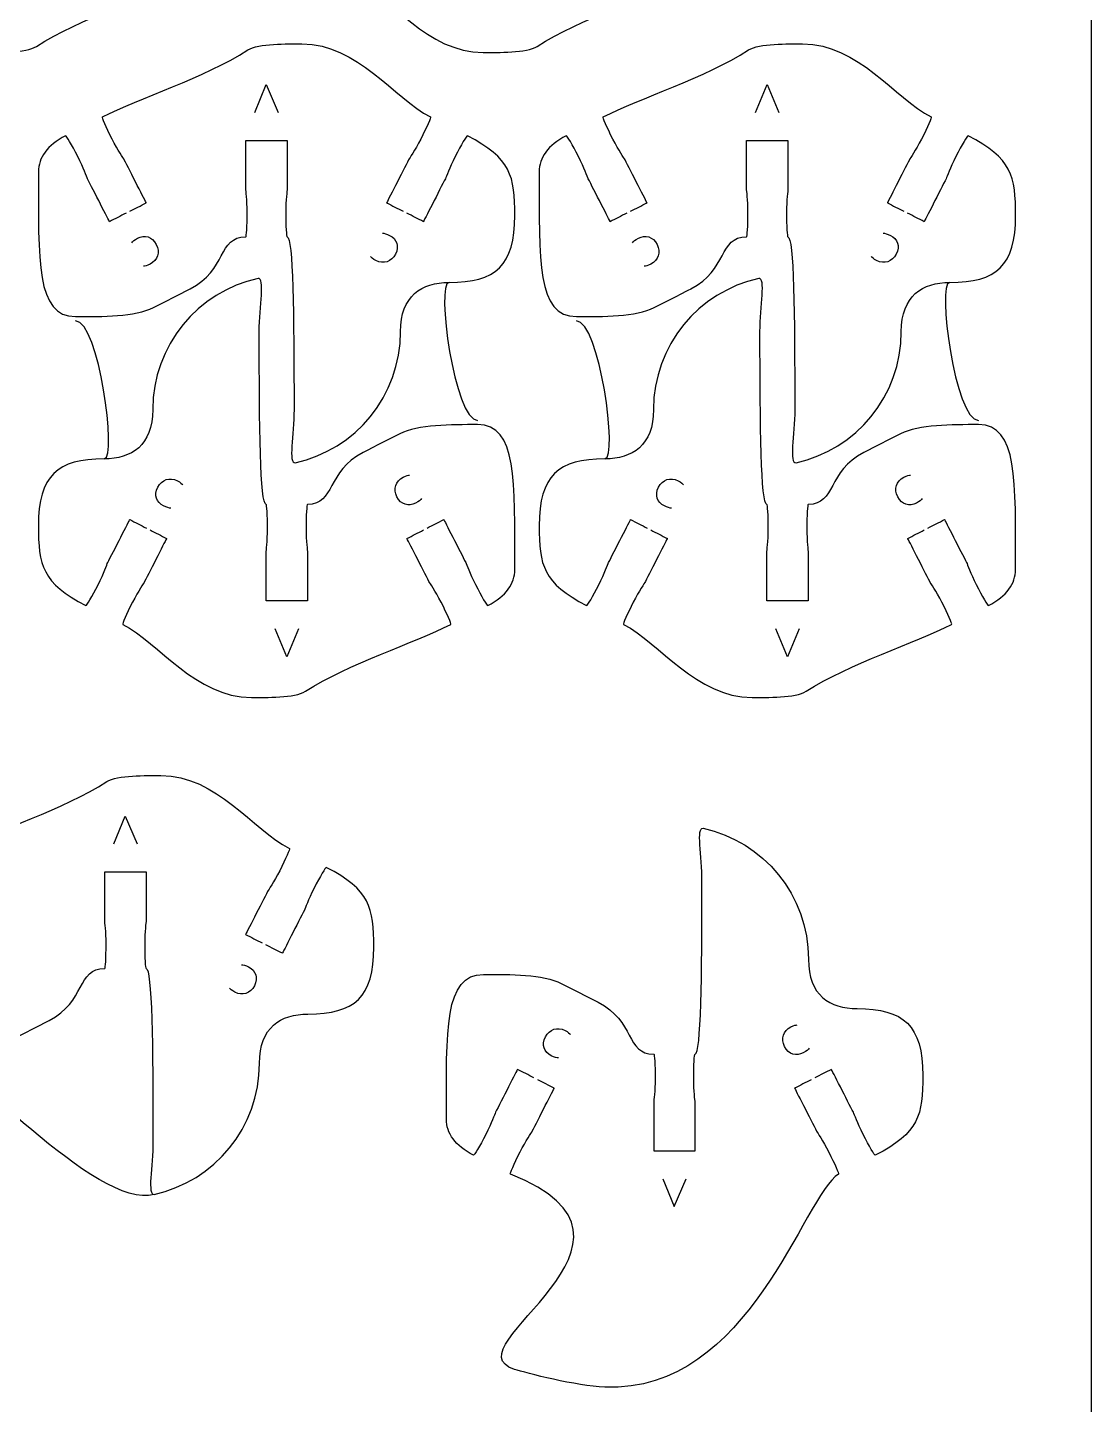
# Model space of a CAD drawing. Extents: x 0 to 300, y 0 to 300.
# Drawn here: x 222.8 to 300, y 100.9 to 200.8 of the extents above; entities that cross this region are included whole.
import ezdxf

# ---------------------------------------------------------------- set-up
doc = ezdxf.new("R2010")
doc.units = 0
doc.header["$MEASUREMENT"] = 0
doc.layers.add('DEFAULT', color=7, linetype='CONTINUOUS')

msp = doc.modelspace()

# ---------------------------------------------------------------- linework, layer by layer
at = {"layer": 'DEFAULT', "color": 1}
msp.add_lwpolyline([(299.999, 5.252), (299.999, 294.949)], dxfattribs=at)
at = {"layer": 'DEFAULT', "color": 250}
for points in [[(239.277, 194.684), (240.115, 196.704), (240.968, 194.684)], [(275.62, 194.684), (276.457, 196.704), (277.311, 194.684)], [(242.445, 157.202), (241.607, 155.181), (240.754, 157.202)], [(278.788, 157.202), (277.949, 155.181), (277.096, 157.202)], [(229.04, 141.602), (229.878, 143.623), (230.731, 141.602)], [(268.884, 117.319), (269.722, 115.298), (270.575, 117.319)]]:
    msp.add_lwpolyline(points, dxfattribs=at)
at = {"layer": 'DEFAULT', "color": 1}
for points, knots in [([(212.166, 211.18), (212.566, 210.974), (212.966, 210.769), (213.366, 210.563), (213.366, 210.563), (212.17, 208.227), (211.771, 207.444), (211.694, 207.289), (211.327, 206.795), (210.889, 205.934), (210.445, 205.07), (210.131, 204.357), (210.177, 204.329), (212.851, 202.964), (215.44, 199.03), (219.515, 199.03), (220.555, 199.03), (222.679, 198.985), (223.434, 199.471), (226.588, 201.507), (231.326, 202.964), (233.996, 204.329), (234.046, 204.357), (233.728, 205.07), (233.291, 205.934), (232.85, 206.795), (232.483, 207.289), (232.405, 207.444), (232.007, 208.227), (230.807, 210.563), (230.807, 210.563), (231.208, 210.769), (231.609, 210.974), (232.01, 211.18)], [0, 0, 0, 0, 3.823938, 3.823938, 3.823938, 4.823938, 4.823938, 4.823938, 5.823938, 5.823938, 5.823938, 6.823938, 6.823938, 6.823938, 7.823938, 7.823938, 7.823938, 8.823938, 8.823938, 8.823938, 9.823938, 9.823938, 9.823938, 10.823938, 10.823938, 10.823938, 11.823938, 11.823938, 11.823938, 12.823938, 12.823938, 12.823938, 16.65677, 16.65677, 16.65677, 16.65677]), ([(248.509, 211.18), (248.909, 210.974), (249.308, 210.769), (249.708, 210.563), (249.708, 210.563), (248.512, 208.227), (248.114, 207.444), (248.036, 207.289), (247.669, 206.795), (247.232, 205.934), (246.787, 205.07), (246.473, 204.357), (246.519, 204.329), (249.193, 202.964), (251.783, 199.03), (255.857, 199.03), (256.898, 199.03), (259.022, 198.985), (259.776, 199.471), (262.93, 201.507), (267.668, 202.964), (270.339, 204.329), (270.388, 204.357), (270.071, 205.07), (269.633, 205.934), (269.192, 206.795), (268.825, 207.289), (268.748, 207.444), (268.349, 208.227), (267.15, 210.563), (267.15, 210.563), (267.551, 210.769), (267.951, 210.974), (268.352, 211.18)], [0, 0, 0, 0, 3.823938, 3.823938, 3.823938, 4.823938, 4.823938, 4.823938, 5.823938, 5.823938, 5.823938, 6.823938, 6.823938, 6.823938, 7.823938, 7.823938, 7.823938, 8.823938, 8.823938, 8.823938, 9.823938, 9.823938, 9.823938, 10.823938, 10.823938, 10.823938, 11.823938, 11.823938, 11.823938, 12.823938, 12.823938, 12.823938, 16.65677, 16.65677, 16.65677, 16.65677]), ([(230.201, 187.503), (230.601, 187.707), (231.001, 187.912), (231.4, 188.117), (231.4, 188.117), (230.205, 190.452), (229.806, 191.235), (229.728, 191.39), (229.361, 191.884), (228.92, 192.745), (228.483, 193.609), (228.166, 194.322), (228.215, 194.35), (230.885, 195.715), (235.623, 197.172), (238.777, 199.208), (239.532, 199.698), (241.656, 199.649), (242.696, 199.649), (246.771, 199.649), (249.36, 195.715), (252.031, 194.35), (252.08, 194.322), (251.766, 193.609), (251.322, 192.745), (250.884, 191.884), (250.518, 191.39), (250.44, 191.235), (250.041, 190.452), (248.845, 188.117), (248.845, 188.117), (249.245, 187.912), (249.645, 187.707), (250.045, 187.503)], [0, 0, 0, 0, 3.819372, 3.819372, 3.819372, 4.819372, 4.819372, 4.819372, 5.819372, 5.819372, 5.819372, 6.819372, 6.819372, 6.819372, 7.819372, 7.819372, 7.819372, 8.819372, 8.819372, 8.819372, 9.819372, 9.819372, 9.819372, 10.819372, 10.819372, 10.819372, 11.819372, 11.819372, 11.819372, 12.819372, 12.819372, 12.819372, 16.638743, 16.638743, 16.638743, 16.638743]), ([(266.543, 187.503), (266.943, 187.707), (267.343, 187.912), (267.743, 188.117), (267.743, 188.117), (266.547, 190.452), (266.148, 191.235), (266.071, 191.39), (265.704, 191.884), (265.263, 192.745), (264.825, 193.609), (264.508, 194.322), (264.557, 194.35), (267.228, 195.715), (271.966, 197.172), (275.12, 199.208), (275.874, 199.698), (277.998, 199.649), (279.039, 199.649), (283.113, 199.649), (285.703, 195.715), (288.373, 194.35), (288.423, 194.322), (288.109, 193.609), (287.664, 192.745), (287.227, 191.884), (286.86, 191.39), (286.782, 191.235), (286.384, 190.452), (285.188, 188.117), (285.188, 188.117), (285.588, 187.912), (285.987, 187.707), (286.387, 187.503)], [0, 0, 0, 0, 3.819372, 3.819372, 3.819372, 4.819372, 4.819372, 4.819372, 5.819372, 5.819372, 5.819372, 6.819372, 6.819372, 6.819372, 7.819372, 7.819372, 7.819372, 8.819372, 8.819372, 8.819372, 9.819372, 9.819372, 9.819372, 10.819372, 10.819372, 10.819372, 11.819372, 11.819372, 11.819372, 12.819372, 12.819372, 12.819372, 16.638743, 16.638743, 16.638743, 16.638743]), ([(229.933, 187.365), (229.532, 187.161), (229.131, 186.956), (228.73, 186.751), (228.73, 186.751), (227.534, 189.09), (227.135, 189.866), (227.058, 190.022), (226.867, 190.611), (226.43, 191.472), (225.989, 192.332), (225.594, 193.01), (225.544, 192.985), (224.2, 192.297), (223.576, 191.383), (223.576, 190.378), (223.576, 183.904), (223.389, 179.862), (226.275, 179.862), (228.183, 179.862), (230.61, 179.858), (231.916, 180.518), (234.586, 181.88), (234.586, 181.883), (234.586, 181.883), (237.257, 183.248), (236.597, 185.651), (238.625, 185.651), (238.678, 185.651), (238.724, 186.434), (238.724, 187.4), (238.724, 188.371), (238.625, 188.977), (238.625, 189.154), (238.625, 190.32), (238.625, 191.487), (238.625, 192.653), (239.625, 192.653), (240.624, 192.653), (241.624, 192.653), (241.624, 191.487), (241.624, 190.32), (241.624, 189.154), (241.624, 188.977), (241.525, 188.371), (241.525, 187.4), (241.525, 186.434), (241.568, 185.651), (241.624, 185.651), (242.058, 185.651), (242.125, 180.045), (242.125, 173.113), (242.125, 171.268), (241.684, 169.162), (242.213, 169.261), (246.584, 170.22), (249.854, 174.111), (249.854, 178.768), (249.854, 181.372), (251.392, 182.342), (253.375, 182.342), (256.758, 182.342), (258.152, 183.569), (258.152, 187.192), (258.152, 190.046), (257.876, 191.362), (254.705, 192.985), (254.656, 193.01), (254.26, 192.332), (253.816, 191.472), (253.379, 190.611), (253.188, 190.022), (253.11, 189.87), (252.712, 189.09), (251.516, 186.751), (251.516, 186.751), (251.116, 186.956), (250.716, 187.161), (250.316, 187.365)], [0, 0, 0, 0, 3.828276, 3.828276, 3.828276, 4.828276, 4.828276, 4.828276, 5.828276, 5.828276, 5.828276, 6.828276, 6.828276, 6.828276, 7.828276, 7.828276, 7.828276, 8.828276, 8.828276, 8.828276, 9.828276, 9.828276, 9.828276, 10.828276, 10.828276, 10.828276, 11.828276, 11.828276, 11.828276, 12.828276, 12.828276, 12.828276, 13.828276, 13.828276, 13.828276, 23.748276, 23.748276, 23.748276, 32.248276, 32.248276, 32.248276, 42.168276, 42.168276, 42.168276, 43.168276, 43.168276, 43.168276, 44.168276, 44.168276, 44.168276, 45.168276, 45.168276, 45.168276, 46.168276, 46.168276, 46.168276, 47.168276, 47.168276, 47.168276, 48.168276, 48.168276, 48.168276, 49.168276, 49.168276, 49.168276, 50.168276, 50.168276, 50.168276, 51.168276, 51.168276, 51.168276, 52.168276, 52.168276, 52.168276, 53.168276, 53.168276, 53.168276, 56.987648, 56.987648, 56.987648, 56.987648]), ([(266.275, 187.365), (265.874, 187.161), (265.473, 186.956), (265.072, 186.751), (265.072, 186.751), (263.876, 189.09), (263.478, 189.866), (263.4, 190.022), (263.21, 190.611), (262.772, 191.472), (262.331, 192.332), (261.936, 193.01), (261.887, 192.985), (260.543, 192.297), (259.918, 191.383), (259.918, 190.378), (259.918, 183.904), (259.731, 179.862), (262.617, 179.862), (264.526, 179.862), (266.953, 179.858), (268.258, 180.518), (270.929, 181.88), (270.929, 181.883), (270.929, 181.883), (273.599, 183.248), (272.939, 185.651), (274.968, 185.651), (275.021, 185.651), (275.067, 186.434), (275.067, 187.4), (275.067, 188.371), (274.968, 188.977), (274.968, 189.154), (274.968, 190.32), (274.968, 191.487), (274.968, 192.653), (275.967, 192.653), (276.967, 192.653), (277.966, 192.653), (277.966, 191.487), (277.966, 190.32), (277.966, 189.154), (277.966, 188.977), (277.868, 188.371), (277.868, 187.4), (277.868, 186.434), (277.91, 185.651), (277.966, 185.651), (278.4, 185.651), (278.467, 180.045), (278.467, 173.113), (278.467, 171.268), (278.026, 169.162), (278.556, 169.261), (282.926, 170.22), (286.197, 174.111), (286.197, 178.768), (286.197, 181.372), (287.735, 182.342), (289.717, 182.342), (293.101, 182.342), (294.494, 183.569), (294.494, 187.192), (294.494, 190.046), (294.219, 191.362), (291.047, 192.985), (290.998, 193.01), (290.603, 192.332), (290.158, 191.472), (289.721, 190.611), (289.53, 190.022), (289.453, 189.87), (289.054, 189.09), (287.858, 186.751), (287.858, 186.751), (287.458, 186.956), (287.059, 187.161), (286.659, 187.365)], [0, 0, 0, 0, 3.828276, 3.828276, 3.828276, 4.828276, 4.828276, 4.828276, 5.828276, 5.828276, 5.828276, 6.828276, 6.828276, 6.828276, 7.828276, 7.828276, 7.828276, 8.828276, 8.828276, 8.828276, 9.828276, 9.828276, 9.828276, 10.828276, 10.828276, 10.828276, 11.828276, 11.828276, 11.828276, 12.828276, 12.828276, 12.828276, 13.828276, 13.828276, 13.828276, 23.748276, 23.748276, 23.748276, 32.248276, 32.248276, 32.248276, 42.168276, 42.168276, 42.168276, 43.168276, 43.168276, 43.168276, 44.168276, 44.168276, 44.168276, 45.168276, 45.168276, 45.168276, 46.168276, 46.168276, 46.168276, 47.168276, 47.168276, 47.168276, 48.168276, 48.168276, 48.168276, 49.168276, 49.168276, 49.168276, 50.168276, 50.168276, 50.168276, 51.168276, 51.168276, 51.168276, 52.168276, 52.168276, 52.168276, 53.168276, 53.168276, 53.168276, 56.987648, 56.987648, 56.987648, 56.987648]), ([(251.791, 164.523), (252.192, 164.727), (252.593, 164.932), (252.994, 165.137), (252.994, 165.137), (254.19, 162.794), (254.589, 162.018), (254.666, 161.863), (254.857, 161.277), (255.294, 160.416), (255.735, 159.556), (256.13, 158.875), (256.18, 158.903), (257.524, 159.587), (258.148, 160.501), (258.148, 161.51), (258.148, 167.98), (258.335, 172.026), (255.449, 172.026), (253.537, 172.026), (251.114, 172.03), (249.808, 171.367), (247.141, 170.009), (247.138, 170.001), (247.138, 170.001), (244.467, 168.636), (245.127, 166.237), (243.099, 166.237), (243.046, 166.237), (243, 165.454), (243, 164.488), (243, 163.517), (243.099, 162.911), (243.099, 162.734), (243.099, 161.568), (243.099, 160.401), (243.099, 159.235), (242.099, 159.235), (241.1, 159.235), (240.1, 159.235), (240.1, 160.401), (240.1, 161.568), (240.1, 162.734), (240.1, 162.911), (240.199, 163.517), (240.199, 164.488), (240.199, 165.454), (240.156, 166.237), (240.1, 166.237), (239.666, 166.237), (239.599, 171.843), (239.599, 178.775), (239.599, 180.62), (240.04, 182.726), (239.511, 182.627), (235.14, 181.668), (231.87, 177.777), (231.87, 173.12), (231.87, 170.517), (230.332, 169.543), (228.349, 169.543), (224.966, 169.543), (223.572, 168.315), (223.572, 164.696), (223.572, 161.838), (223.848, 160.526), (227.019, 158.903), (227.068, 158.875), (227.463, 159.556), (227.908, 160.413), (228.345, 161.277), (228.532, 161.863), (228.61, 162.018), (229.009, 162.794), (230.208, 165.137), (230.208, 165.137), (230.609, 164.931), (231.01, 164.725), (231.411, 164.519)], [0, 0, 0, 0, 3.828276, 3.828276, 3.828276, 4.828276, 4.828276, 4.828276, 5.828276, 5.828276, 5.828276, 6.828276, 6.828276, 6.828276, 7.828276, 7.828276, 7.828276, 8.828276, 8.828276, 8.828276, 9.828276, 9.828276, 9.828276, 10.828276, 10.828276, 10.828276, 11.828276, 11.828276, 11.828276, 12.828276, 12.828276, 12.828276, 13.828276, 13.828276, 13.828276, 23.748276, 23.748276, 23.748276, 32.248276, 32.248276, 32.248276, 42.168276, 42.168276, 42.168276, 43.168276, 43.168276, 43.168276, 44.168276, 44.168276, 44.168276, 45.168276, 45.168276, 45.168276, 46.168276, 46.168276, 46.168276, 47.168276, 47.168276, 47.168276, 48.168276, 48.168276, 48.168276, 49.168276, 49.168276, 49.168276, 50.168276, 50.168276, 50.168276, 51.168276, 51.168276, 51.168276, 52.168276, 52.168276, 52.168276, 53.168276, 53.168276, 53.168276, 57.001108, 57.001108, 57.001108, 57.001108]), ([(288.133, 164.523), (288.534, 164.727), (288.935, 164.932), (289.336, 165.137), (289.336, 165.137), (290.532, 162.794), (290.931, 162.018), (291.009, 161.863), (291.199, 161.277), (291.637, 160.416), (292.078, 159.556), (292.473, 158.875), (292.522, 158.903), (293.866, 159.587), (294.491, 160.501), (294.491, 161.51), (294.491, 167.98), (294.678, 172.026), (291.792, 172.026), (289.88, 172.026), (287.456, 172.03), (286.151, 171.367), (283.484, 170.009), (283.48, 170.001), (283.48, 170.001), (280.81, 168.636), (281.47, 166.237), (279.441, 166.237), (279.388, 166.237), (279.342, 165.454), (279.342, 164.488), (279.342, 163.517), (279.441, 162.911), (279.441, 162.734), (279.441, 161.568), (279.441, 160.401), (279.441, 159.235), (278.441, 159.235), (277.442, 159.235), (276.442, 159.235), (276.442, 160.401), (276.442, 161.568), (276.442, 162.734), (276.442, 162.911), (276.541, 163.517), (276.541, 164.488), (276.541, 165.454), (276.499, 166.237), (276.442, 166.237), (276.009, 166.237), (275.941, 171.843), (275.941, 178.775), (275.941, 180.62), (276.382, 182.726), (275.853, 182.627), (271.482, 181.668), (268.212, 177.777), (268.212, 173.12), (268.212, 170.517), (266.674, 169.543), (264.691, 169.543), (261.308, 169.543), (259.915, 168.315), (259.915, 164.696), (259.915, 161.838), (260.19, 160.526), (263.361, 158.903), (263.411, 158.875), (263.806, 159.556), (264.25, 160.413), (264.688, 161.277), (264.875, 161.863), (264.952, 162.018), (265.351, 162.794), (266.551, 165.137), (266.551, 165.137), (266.952, 164.931), (267.353, 164.725), (267.754, 164.519)], [0, 0, 0, 0, 3.828276, 3.828276, 3.828276, 4.828276, 4.828276, 4.828276, 5.828276, 5.828276, 5.828276, 6.828276, 6.828276, 6.828276, 7.828276, 7.828276, 7.828276, 8.828276, 8.828276, 8.828276, 9.828276, 9.828276, 9.828276, 10.828276, 10.828276, 10.828276, 11.828276, 11.828276, 11.828276, 12.828276, 12.828276, 12.828276, 13.828276, 13.828276, 13.828276, 23.748276, 23.748276, 23.748276, 32.248276, 32.248276, 32.248276, 42.168276, 42.168276, 42.168276, 43.168276, 43.168276, 43.168276, 44.168276, 44.168276, 44.168276, 45.168276, 45.168276, 45.168276, 46.168276, 46.168276, 46.168276, 47.168276, 47.168276, 47.168276, 48.168276, 48.168276, 48.168276, 49.168276, 49.168276, 49.168276, 50.168276, 50.168276, 50.168276, 51.168276, 51.168276, 51.168276, 52.168276, 52.168276, 52.168276, 53.168276, 53.168276, 53.168276, 57.001108, 57.001108, 57.001108, 57.001108]), ([(231.679, 164.385), (232.079, 164.179), (232.479, 163.974), (232.879, 163.768), (232.879, 163.768), (231.683, 161.432), (231.284, 160.649), (231.206, 160.494), (230.84, 160), (230.402, 159.139), (229.958, 158.275), (229.644, 157.563), (229.69, 157.534), (232.364, 156.169), (234.953, 152.236), (239.028, 152.236), (240.068, 152.236), (242.192, 152.19), (242.947, 152.677), (246.101, 154.712), (250.839, 156.169), (253.509, 157.534), (253.558, 157.563), (253.241, 158.275), (252.804, 159.139), (252.363, 160), (251.996, 160.494), (251.918, 160.649), (251.519, 161.432), (250.32, 163.768), (250.32, 163.768), (250.721, 163.974), (251.122, 164.179), (251.523, 164.385)], [0, 0, 0, 0, 3.823938, 3.823938, 3.823938, 4.823938, 4.823938, 4.823938, 5.823938, 5.823938, 5.823938, 6.823938, 6.823938, 6.823938, 7.823938, 7.823938, 7.823938, 8.823938, 8.823938, 8.823938, 9.823938, 9.823938, 9.823938, 10.823938, 10.823938, 10.823938, 11.823938, 11.823938, 11.823938, 12.823938, 12.823938, 12.823938, 16.65677, 16.65677, 16.65677, 16.65677]), ([(268.022, 164.385), (268.421, 164.179), (268.821, 163.974), (269.221, 163.768), (269.221, 163.768), (268.025, 161.432), (267.627, 160.649), (267.549, 160.494), (267.182, 160), (266.745, 159.139), (266.3, 158.275), (265.986, 157.563), (266.032, 157.534), (268.706, 156.169), (271.295, 152.236), (275.37, 152.236), (276.411, 152.236), (278.534, 152.19), (279.289, 152.677), (282.443, 154.712), (287.181, 156.169), (289.852, 157.534), (289.901, 157.563), (289.583, 158.275), (289.146, 159.139), (288.705, 160), (288.338, 160.494), (288.26, 160.649), (287.862, 161.432), (286.662, 163.768), (286.662, 163.768), (287.063, 163.974), (287.464, 164.179), (287.865, 164.385)], [0, 0, 0, 0, 3.823938, 3.823938, 3.823938, 4.823938, 4.823938, 4.823938, 5.823938, 5.823938, 5.823938, 6.823938, 6.823938, 6.823938, 7.823938, 7.823938, 7.823938, 8.823938, 8.823938, 8.823938, 9.823938, 9.823938, 9.823938, 10.823938, 10.823938, 10.823938, 11.823938, 11.823938, 11.823938, 12.823938, 12.823938, 12.823938, 16.65677, 16.65677, 16.65677, 16.65677]), ([(219.964, 134.421), (220.364, 134.626), (220.764, 134.83), (221.164, 135.035), (221.164, 135.035), (219.968, 137.37), (219.569, 138.153), (219.491, 138.309), (219.125, 138.802), (218.684, 139.663), (218.246, 140.527), (217.929, 141.24), (217.978, 141.268), (220.649, 142.634), (225.386, 144.091), (228.54, 146.126), (229.295, 146.616), (231.419, 146.567), (232.46, 146.567), (236.534, 146.567), (239.124, 142.634), (241.794, 141.268), (241.843, 141.24), (241.529, 140.527), (241.085, 139.663), (240.648, 138.802), (240.281, 138.309), (240.203, 138.153), (239.804, 137.37), (238.608, 135.035), (238.608, 135.035), (239.008, 134.83), (239.408, 134.626), (239.808, 134.421)], [0, 0, 0, 0, 3.819372, 3.819372, 3.819372, 4.819372, 4.819372, 4.819372, 5.819372, 5.819372, 5.819372, 6.819372, 6.819372, 6.819372, 7.819372, 7.819372, 7.819372, 8.819372, 8.819372, 8.819372, 9.819372, 9.819372, 9.819372, 10.819372, 10.819372, 10.819372, 11.819372, 11.819372, 11.819372, 12.819372, 12.819372, 12.819372, 16.638743, 16.638743, 16.638743, 16.638743]), ([(259.54, 124.634), (259.14, 124.839), (258.74, 125.045), (258.34, 125.251), (258.34, 125.251), (257.145, 122.912), (256.746, 122.133), (256.668, 121.977), (256.478, 121.392), (256.04, 120.531), (255.596, 119.67), (255.201, 118.989), (255.151, 119.017), (253.807, 119.702), (253.183, 120.616), (253.183, 121.625), (253.183, 128.094), (252.999, 132.141), (255.882, 132.141), (257.794, 132.141), (260.221, 132.144), (261.523, 131.481), (262.414, 131.027), (263.305, 130.573), (264.197, 130.119), (266.867, 128.751), (266.204, 126.352), (268.232, 126.352), (268.285, 126.352), (268.331, 125.569), (268.331, 124.602), (268.331, 123.632), (268.232, 123.025), (268.232, 122.849), (268.232, 121.682), (268.232, 120.516), (268.232, 119.349), (269.232, 119.349), (270.231, 119.349), (271.231, 119.349), (271.231, 120.516), (271.231, 121.682), (271.231, 122.849), (271.231, 123.025), (271.132, 123.632), (271.132, 124.602), (271.132, 125.569), (271.175, 126.352), (271.231, 126.352), (271.665, 126.352), (271.732, 131.957), (271.732, 138.889), (271.732, 140.734), (271.291, 142.841), (271.82, 142.742), (276.191, 141.782), (279.461, 137.891), (279.461, 133.234), (279.461, 130.631), (281.003, 129.657), (282.986, 129.657), (286.365, 129.657), (287.762, 128.43), (287.762, 124.81), (287.762, 121.956), (287.487, 120.64), (284.312, 119.017), (284.263, 118.989), (283.867, 119.67), (283.426, 120.531), (282.989, 121.392), (282.799, 121.977), (282.721, 122.133), (282.322, 122.912), (281.126, 125.251), (281.126, 125.251), (280.725, 125.045), (280.324, 124.839), (279.923, 124.634)], [0, 0, 0, 0, 3.823938, 3.823938, 3.823938, 4.823938, 4.823938, 4.823938, 5.823938, 5.823938, 5.823938, 6.823938, 6.823938, 6.823938, 7.823938, 7.823938, 7.823938, 8.823938, 8.823938, 8.823938, 9.823938, 9.823938, 9.823938, 18.330171, 18.330171, 18.330171, 19.330171, 19.330171, 19.330171, 20.330171, 20.330171, 20.330171, 21.330171, 21.330171, 21.330171, 31.250171, 31.250171, 31.250171, 39.750171, 39.750171, 39.750171, 49.670171, 49.670171, 49.670171, 50.670171, 50.670171, 50.670171, 51.670171, 51.670171, 51.670171, 52.670171, 52.670171, 52.670171, 53.670171, 53.670171, 53.670171, 54.670171, 54.670171, 54.670171, 55.670171, 55.670171, 55.670171, 56.670171, 56.670171, 56.670171, 57.670171, 57.670171, 57.670171, 58.670171, 58.670171, 58.670171, 59.670171, 59.670171, 59.670171, 60.670171, 60.670171, 60.670171, 64.503003, 64.503003, 64.503003, 64.503003]), ([(219.696, 134.283), (219.295, 134.079), (218.894, 133.874), (218.493, 133.67), (218.493, 133.67), (217.297, 136.008), (216.899, 136.785), (216.821, 136.94), (216.63, 137.529), (216.193, 138.39), (215.752, 139.25), (215.357, 139.928), (215.307, 139.903), (213.963, 139.215), (213.339, 138.301), (213.339, 137.296), (213.339, 130.823), (213.152, 126.78), (216.038, 126.78), (217.946, 126.78), (220.373, 126.776), (221.679, 127.436), (224.349, 128.798), (224.349, 128.801), (224.349, 128.801), (227.02, 130.166), (226.36, 132.569), (228.388, 132.569), (228.441, 132.569), (228.487, 133.352), (228.487, 134.319), (228.487, 135.289), (228.388, 135.896), (228.388, 136.072), (228.388, 137.238), (228.388, 138.405), (228.388, 139.571), (229.388, 139.571), (230.388, 139.571), (231.387, 139.571), (231.387, 138.405), (231.387, 137.238), (231.387, 136.072), (231.387, 135.896), (231.288, 135.289), (231.288, 134.319), (231.288, 133.352), (231.331, 132.569), (231.387, 132.569), (231.821, 132.569), (231.888, 126.963), (231.888, 120.031), (231.888, 118.186), (231.447, 116.08), (231.976, 116.179), (236.347, 117.138), (239.617, 121.029), (239.617, 125.686), (239.617, 128.29), (241.156, 129.26), (243.138, 129.26), (246.521, 129.26), (247.915, 130.487), (247.915, 134.11), (247.915, 136.964), (247.64, 138.28), (244.468, 139.903), (244.419, 139.928), (244.024, 139.25), (243.579, 138.39), (243.142, 137.529), (242.951, 136.94), (242.874, 136.788), (242.475, 136.008), (241.279, 133.67), (241.279, 133.67), (240.879, 133.874), (240.479, 134.079), (240.08, 134.283)], [0, 0, 0, 0, 3.828276, 3.828276, 3.828276, 4.828276, 4.828276, 4.828276, 5.828276, 5.828276, 5.828276, 6.828276, 6.828276, 6.828276, 7.828276, 7.828276, 7.828276, 8.828276, 8.828276, 8.828276, 9.828276, 9.828276, 9.828276, 10.828276, 10.828276, 10.828276, 11.828276, 11.828276, 11.828276, 12.828276, 12.828276, 12.828276, 13.828276, 13.828276, 13.828276, 23.748276, 23.748276, 23.748276, 32.248276, 32.248276, 32.248276, 42.168276, 42.168276, 42.168276, 43.168276, 43.168276, 43.168276, 44.168276, 44.168276, 44.168276, 45.168276, 45.168276, 45.168276, 46.168276, 46.168276, 46.168276, 47.168276, 47.168276, 47.168276, 48.168276, 48.168276, 48.168276, 49.168276, 49.168276, 49.168276, 50.168276, 50.168276, 50.168276, 51.168276, 51.168276, 51.168276, 52.168276, 52.168276, 52.168276, 53.168276, 53.168276, 53.168276, 56.987648, 56.987648, 56.987648, 56.987648]), ([(279.655, 124.5), (279.256, 124.294), (278.856, 124.088), (278.456, 123.882), (278.456, 123.882), (279.652, 121.547), (280.05, 120.764), (280.128, 120.612), (280.495, 120.118), (280.932, 119.254), (281.373, 118.39), (281.691, 117.677), (281.641, 117.649), (279.094, 116.125), (275.224, 101.774), (264.683, 102.19), (262.623, 102.271), (258.983, 103.213), (258.125, 103.485), (253.144, 105.065), (270.19, 112.826), (257.825, 117.649), (257.776, 117.677), (258.09, 118.393), (258.531, 119.257), (258.972, 120.118), (259.339, 120.612), (259.416, 120.767), (259.815, 121.547), (261.011, 123.882), (261.011, 123.882), (260.61, 124.088), (260.209, 124.294), (259.808, 124.5)], [0, 0, 0, 0, 3.823938, 3.823938, 3.823938, 4.823938, 4.823938, 4.823938, 5.823938, 5.823938, 5.823938, 6.823938, 6.823938, 6.823938, 7.823938, 7.823938, 7.823938, 8.823938, 8.823938, 8.823938, 9.823938, 9.823938, 9.823938, 10.823938, 10.823938, 10.823938, 11.823938, 11.823938, 11.823938, 12.823938, 12.823938, 12.823938, 16.65677, 16.65677, 16.65677, 16.65677])]:
    msp.add_open_spline(points, degree=3, knots=knots, dxfattribs=at)
at = {"layer": 'DEFAULT', "color": 250}
for points in [[(248.546, 185.918), (248.653, 185.917), (248.846, 185.872), (249.065, 185.76), (249.572, 185.501), (249.789, 184.984), (249.487, 184.395), (249.199, 183.832), (248.621, 183.646), (248.064, 183.932), (247.84, 184.047), (247.723, 184.167), (247.678, 184.231)], [(284.889, 185.918), (284.996, 185.917), (285.188, 185.872), (285.407, 185.76), (285.914, 185.501), (286.131, 184.984), (285.829, 184.395), (285.541, 183.832), (284.964, 183.646), (284.406, 183.932), (284.182, 184.047), (284.065, 184.167), (284.02, 184.231)], [(230.343, 185.221), (230.406, 185.307), (230.555, 185.437), (230.774, 185.549), (231.281, 185.809), (231.827, 185.684), (232.129, 185.095), (232.417, 184.532), (232.231, 183.955), (231.674, 183.669), (231.449, 183.554), (231.284, 183.53), (231.206, 183.53)], [(266.685, 185.221), (266.749, 185.307), (266.898, 185.437), (267.116, 185.549), (267.623, 185.809), (268.169, 185.684), (268.471, 185.095), (268.76, 184.532), (268.574, 183.955), (268.016, 183.669), (267.792, 183.554), (267.626, 183.53), (267.548, 183.53)], [(233.176, 165.967), (233.069, 165.968), (232.876, 166.013), (232.658, 166.125), (232.151, 166.385), (231.933, 166.901), (232.235, 167.49), (232.524, 168.053), (233.101, 168.239), (233.659, 167.953), (233.883, 167.838), (234, 167.718), (234.045, 167.655)], [(251.38, 166.665), (251.316, 166.578), (251.167, 166.448), (250.949, 166.336), (250.442, 166.076), (249.896, 166.201), (249.593, 166.79), (249.305, 167.353), (249.491, 167.931), (250.049, 168.216), (250.273, 168.331), (250.439, 168.356), (250.517, 168.355)], [(269.519, 165.967), (269.411, 165.968), (269.219, 166.013), (269, 166.125), (268.493, 166.385), (268.276, 166.901), (268.578, 167.49), (268.866, 168.053), (269.443, 168.239), (270.001, 167.953), (270.225, 167.838), (270.342, 167.718), (270.387, 167.655)], [(287.722, 166.665), (287.658, 166.578), (287.51, 166.448), (287.291, 166.336), (286.784, 166.076), (286.238, 166.201), (285.936, 166.79), (285.647, 167.353), (285.834, 167.931), (286.391, 168.216), (286.615, 168.331), (286.781, 168.356), (286.859, 168.355)], [(238.309, 132.836), (238.417, 132.835), (238.609, 132.791), (238.828, 132.678), (239.335, 132.419), (239.552, 131.903), (239.25, 131.313), (238.962, 130.75), (238.384, 130.564), (237.827, 130.85), (237.603, 130.965), (237.486, 131.085), (237.441, 131.149)], [(261.311, 126.084), (261.204, 126.085), (261.012, 126.13), (260.793, 126.242), (260.286, 126.502), (260.068, 127.018), (260.371, 127.608), (260.659, 128.171), (261.236, 128.357), (261.794, 128.071), (262.018, 127.956), (262.135, 127.836), (262.18, 127.772)], [(279.515, 126.782), (279.451, 126.696), (279.302, 126.566), (279.084, 126.453), (278.577, 126.193), (278.031, 126.318), (277.729, 126.908), (277.44, 127.471), (277.626, 128.048), (278.184, 128.334), (278.408, 128.449), (278.574, 128.473), (278.652, 128.473)]]:
    msp.add_open_spline(points, degree=3, knots=[0, 0, 0, 0, 1, 1, 1, 2, 2, 2, 3, 3, 3, 4, 4, 4, 4], dxfattribs=at)
at = {"layer": 'DEFAULT', "color": 1}
for points in [[(253.375, 182.343), (252.4, 182.343), (253.769, 172.325), (255.45, 172.325)], [(289.717, 182.343), (288.742, 182.343), (290.112, 172.325), (291.793, 172.325)], [(228.349, 169.542), (229.324, 169.542), (227.954, 179.56), (226.273, 179.56)], [(264.691, 169.542), (265.666, 169.542), (264.297, 179.56), (262.616, 179.56)], [(231.976, 116.179), (227.839, 114.935), (217.719, 126.48), (216.038, 126.48)]]:
    msp.add_open_spline(points, degree=3, dxfattribs=at)

doc.saveas('drawing.dxf')
